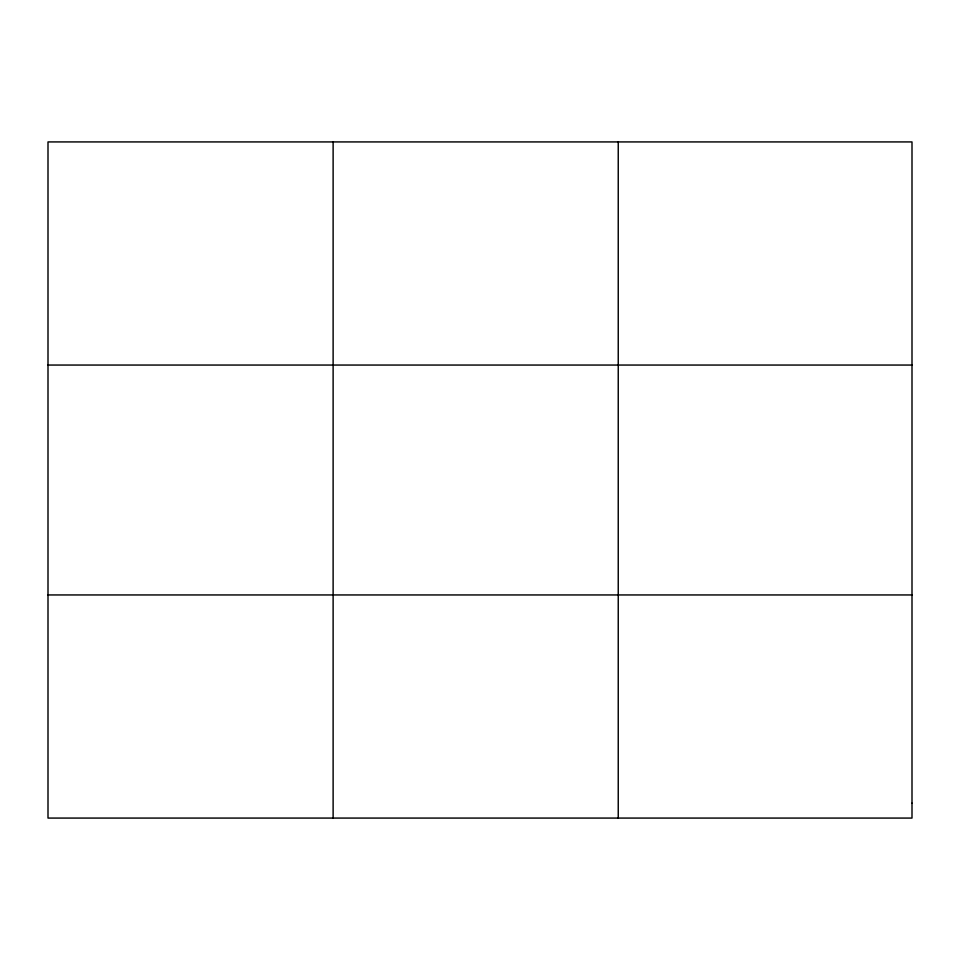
<?xml version="1.0" encoding="UTF-8"?>
<svg xmlns="http://www.w3.org/2000/svg" width="960" height="960" viewBox="0 0 960 960"><rect width="100%" height="100%" fill="white"/><g stroke="black" fill="none" stroke-linecap="round" stroke-linejoin="round"><path stroke-width="1.44" d="M333.12 141.924L333.12 818.076M618.24 141.924L618.24 818.076M48 365.052L912 365.052M48 594.948L912 594.948M912 803.208L912 818.076L48 818.076L48 141.924L912 141.924L912 803.208"/></g></svg>
